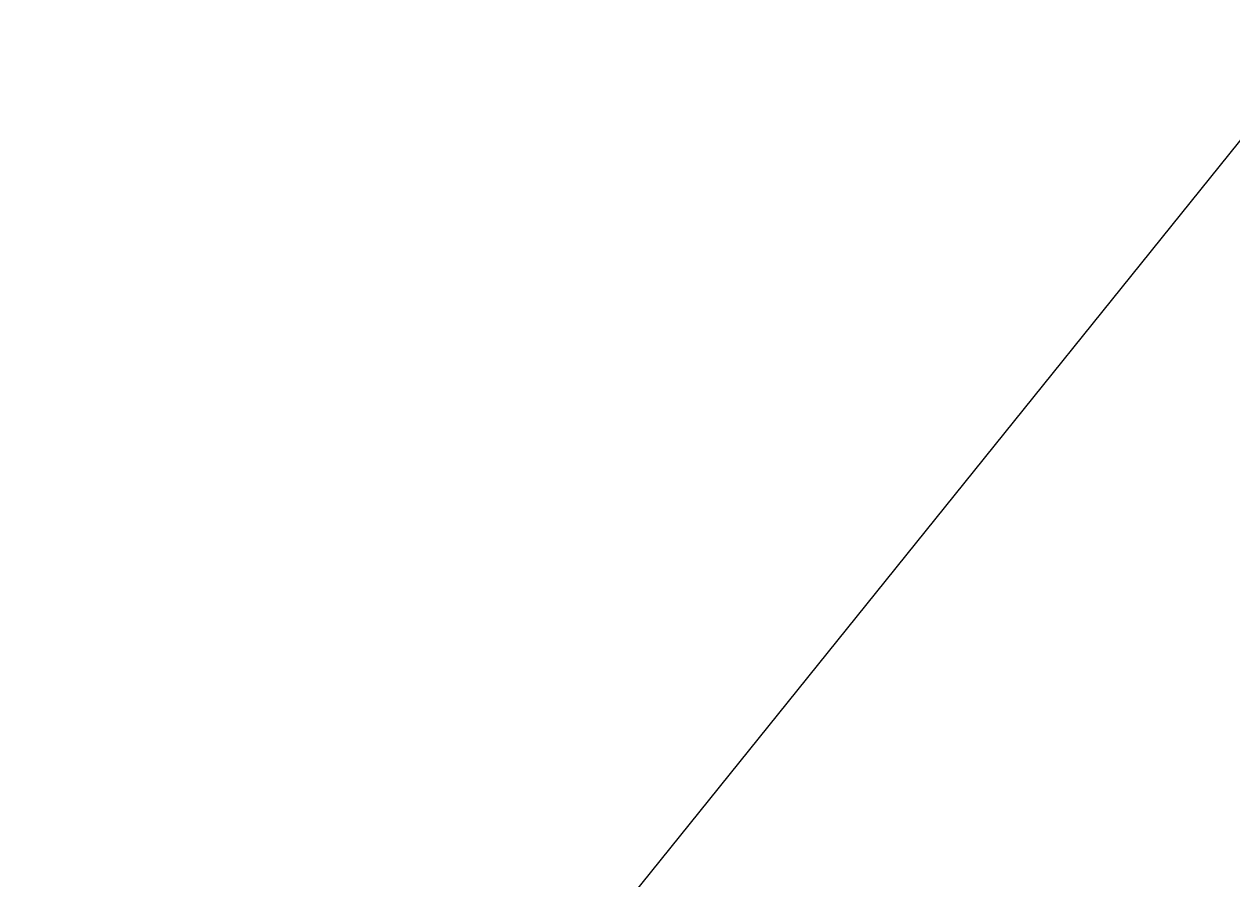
# Model space of a CAD drawing. Header units: millimetres. Extents: x -9400 to 16593, y -27108 to 22430.
# Drawn here: x -9176 to -1716, y 6058 to 11340 of the extents above; entities that cross this region are included whole.
import ezdxf
from ezdxf.enums import TextEntityAlignment as Align

# ---------------------------------------------------------------- set-up
doc = ezdxf.new("R2010")
doc.units = ezdxf.units.MM
doc.set_wipeout_variables(frame=1)
doc.layers.add('Техника LTM 11200-9.1', color=250, linetype='Continuous')
doc.styles.add('arial', font='arial.ttf')

# ---------------------------------------------------------------- blocks, each defined once
blk = doc.blocks.new('LTM 11200-9.1-20240608.20492501')
at = {"color": 0, "linetype": 'ByBlock', "lineweight": -2, "ltscale": 50, "transparency": 16777216}
blk.add_wipeout([(-688, -1270), (-688, -933), (-370, -933), (-370, -763.9), (-324.8, -763.9), (-324.8, -491.5), (127.4, -215.1), (127.4, -215.1), (166.8, -185.8), (199.7, -149.4), (225.1, -107.4), (241.8, -61.3), (249.4, -12.8), (247.4, 36.3), (236.1, 84), (215.7, 128.7), (187.1, 168.6), (151.4, 202.2), (109.9, 228.3), (64.1, 245.9), (46.6, 250.1), (-276.2, 375.7), (-323.5, 414), (-467.4, 510.8), (-539.4, 635.5), (-539.4, 635.5), (-556.1, 655), (-578.8, 667.2), (-604.3, 670.4), (-629.2, 664.1), (-650.2, 649.3), (-664.4, 627.8), (-664.8, 626.9), (-694.6, 553.6), (-711.1, 570.1), (-727.9, 575.8), (-727.9, 769), (-727.9, 769), (-729.1, 774.7), (-732.3, 779.6), (-737.2, 782.9), (-742.9, 784), (-759.3, 784), (-759.3, 784), (-763.2, 783.5), (-766.8, 782), (-769.9, 779.6), (-772.3, 776.5), (-807.9, 714.7), (-808, 575.8), (-1091.9, 576), (-1108.9, 570.1), (-1130, 549), (-1130, 545), (-1151.5, 545), (-1151.5, 559), (-1137.1, 559), (-1131.5, 564.6), (-1131.5, 680), (-1135.5, 680), (-1135.5, 650), (-1188.4, 650), (-1192.9, 647.2), (-1231, 571.1), (-1231.5, 568.8), (-1231.5, 544), (-1302.7, 544), (-1302.7, 529), (-6248, 529), (-6248, 536), (-6503.3, 536), (-6528, 545), (-6528, 549), (-6549.1, 570.1), (-6563.3, 576), (-6929.9, 576), (-6946.9, 570.1), (-6968, 549), (-6968, 545), (-6992.7, 536), (-7067, 536), (-7119.7, 637.2), (-7119.7, 637.2), (-7138, 661.9), (-7163, 680), (-7192.3, 689.5), (-7223.1, 689.8), (-7252.5, 680.6), (-7277.8, 663), (-7296.5, 638.5), (-7306.9, 609.5), (-7308, 578.7), (-7299.7, 549), (-7297.7, 544.8), (-7290.2, 529), (-10024.7, 529), (-10015.6, 547.4), (-10015.6, 547.4), (-10006.4, 576.7), (-10006.7, 607.5), (-10016.3, 636.6), (-10034.4, 661.5), (-10059.1, 679.7), (-10088.2, 689.5), (-10119, 690), (-10148.4, 681), (-10173.7, 663.6), (-10192.4, 639.3), (-10193.6, 637.2), (-10249.8, 529), (-12085, 529), (-12085, 536), (-12340.3, 536), (-12365, 545), (-12365, 549), (-12386.1, 570.1), (-12400.3, 576), (-12766.9, 576), (-12783.9, 570.1), (-12805, 549), (-12805, 545), (-12829.7, 536), (-13020, 536), (-13020, 529), (-15462.1, 529), (-15460.6, 543.5), (-15460.6, 543.5), (-15460.3, 563.2), (-15463.5, 582.6), (-15470.2, 601.2), (-15480, 618.2), (-15480, 618.2), (-15480, 665), (-15661.2, 665), (-15661.2, 665), (-15665.6, 665.5), (-15669.7, 666.9), (-15673.5, 669.2), (-15676.7, 672.3), (-15676.7, 672.3), (-15695.6, 695.5), (-15718.9, 676.5), (-15713.1, 669.5), (-15713.1, 669.5), (-15712.4, 668.4), (-15711.8, 667.3), (-15711.2, 666.2), (-15710.7, 665), (-15710.7, 665), (-16045.6, 665), (-16045.6, 665), (-16072.3, 658.3), (-16095.2, 643), (-16111.5, 620.9), (-16119.4, 594.5), (-16117.9, 567), (-16107.2, 541.6), (-16096.6, 528.4), (-15979.6, 411.5), (-15977.9, 409.7), (-15977.9, 389.5), (-15972, 389.5), (-15972, 372.4), (-15986.4, 372.4), (-15988, 370.7), (-15988, 350), (-15986.4, 348.4), (-15972, 348.4), (-15972, 347.4), (-15965, 347.4), (-15965, 207), (-15960, 207), (-15960, 71.4), (-15972, 71.4), (-15972, -120.8), (-15960, -120.8), (-15960, -165), (-15972, -165), (-15972, -340), (-15960, -340), (-15960, -411.8), (-15972, -411.8), (-15972, -406.3), (-15976, -406.3), (-15976, -829.9), (-15985, -829.9), (-15985, -1113.3), (-15995, -1113.3), (-15995, -1377.7), (-15985, -1377.7), (-15985, -1388), (-15960, -1388), (-15960, -1393), (-15970, -1393), (-15970, -1398), (-15977, -1398), (-16001.5, -1440.4), (-16001.5, -1440.4), (-16007.6, -1453.8), (-16010.9, -1468.2), (-16011.4, -1482.9), (-16009, -1497.4), (-16001.6, -1525.1), (-16001.6, -1525.1), (-15994.7, -1537.2), (-15982.8, -1544.4), (-15968.9, -1544.8), (-15956.6, -1538.4), (-15956.6, -1538.4), (-15907.2, -1494), (-15898, -1494), (-15898, -1485.7), (-15896.1, -1484), (-15890, -1484), (-15890, -1468), (-15780, -1468), (-15780, -1459), (-15770, -1459), (-15770, -1286.5), (-15768.5, -1286.5), (-15768.5, -1286.5), (-15761.7, -1292.3), (-15753.2, -1289.4), (-15751.5, -1280.6), (-15758.1, -1274.7), (-15766.6, -1277.5), (-15768.5, -1280.5), (-15770, -1280.5), (-15770, -1274.5), (-15761, -1274.5), (-15761, -1270), (-15423, -1270), (-15423, -1398.1), (-15413, -1408.1), (-15333, -1408.1), (-15333, -1270), (-14761, -1270), (-14752, -1201.6), (-14761, -1459), (-14749, -1459), (-14749, -1451.5), (-14511, -1451.5), (-14511, -1459), (-14499, -1459), (-14499, -1270), (-9713.5, -1270), (-9713.5, -1418.1), (-9698.5, -1418.1), (-9698.5, -1420), (-8393.5, -1420), (-8393.5, -1458.1), (-8388.5, -1463.1), (-8213.5, -1463.1), (-8208.5, -1458.1), (-8208.5, -1271), (-8213.6, -1271), (-8213.5, -1270)], dxfattribs=at)
blk.add_lwpolyline([(-14761, -1270, 0), (-14761, -1459)], format="xyb", dxfattribs=at)
blk = doc.blocks.new('*U191')
at = {"color": 0, "linetype": 'ByBlock', "lineweight": -2, "ltscale": 50, "transparency": 16777216}
blk.add_lwpolyline([(-7006.1, 3777.7), (7417.2, 21685.7)], dxfattribs=at)
at = {"color": 0, "linetype": 'ByBlock', "lineweight": -2, "ltscale": 50, "transparency": 16777216, "xscale": -1, "rotation": 62.00000000000003}
blk.add_blockref('LTM 11200-9.1-20240608.20492501', (-1500, 3695), dxfattribs=at)
at = {"layer": 'Defpoints', "color": 250, "linetype": 'ByBlock', "lineweight": -2, "ltscale": 50, "transparency": 16777216, "style": 'arial', "width": 0.8}
blk.add_attdef('МАРКА', text='', height=250, rotation=62, dxfattribs=at).set_placement((4790, 15754), align=Align.MIDDLE_CENTER)

msp = doc.modelspace()

# ---------------------------------------------------------------- block references
at = {"layer": 'Техника LTM 11200-9.1', "transparency": 16777216}
msp.add_blockref('*U191', (0, 220), dxfattribs=at)

doc.saveas('drawing.dxf')
